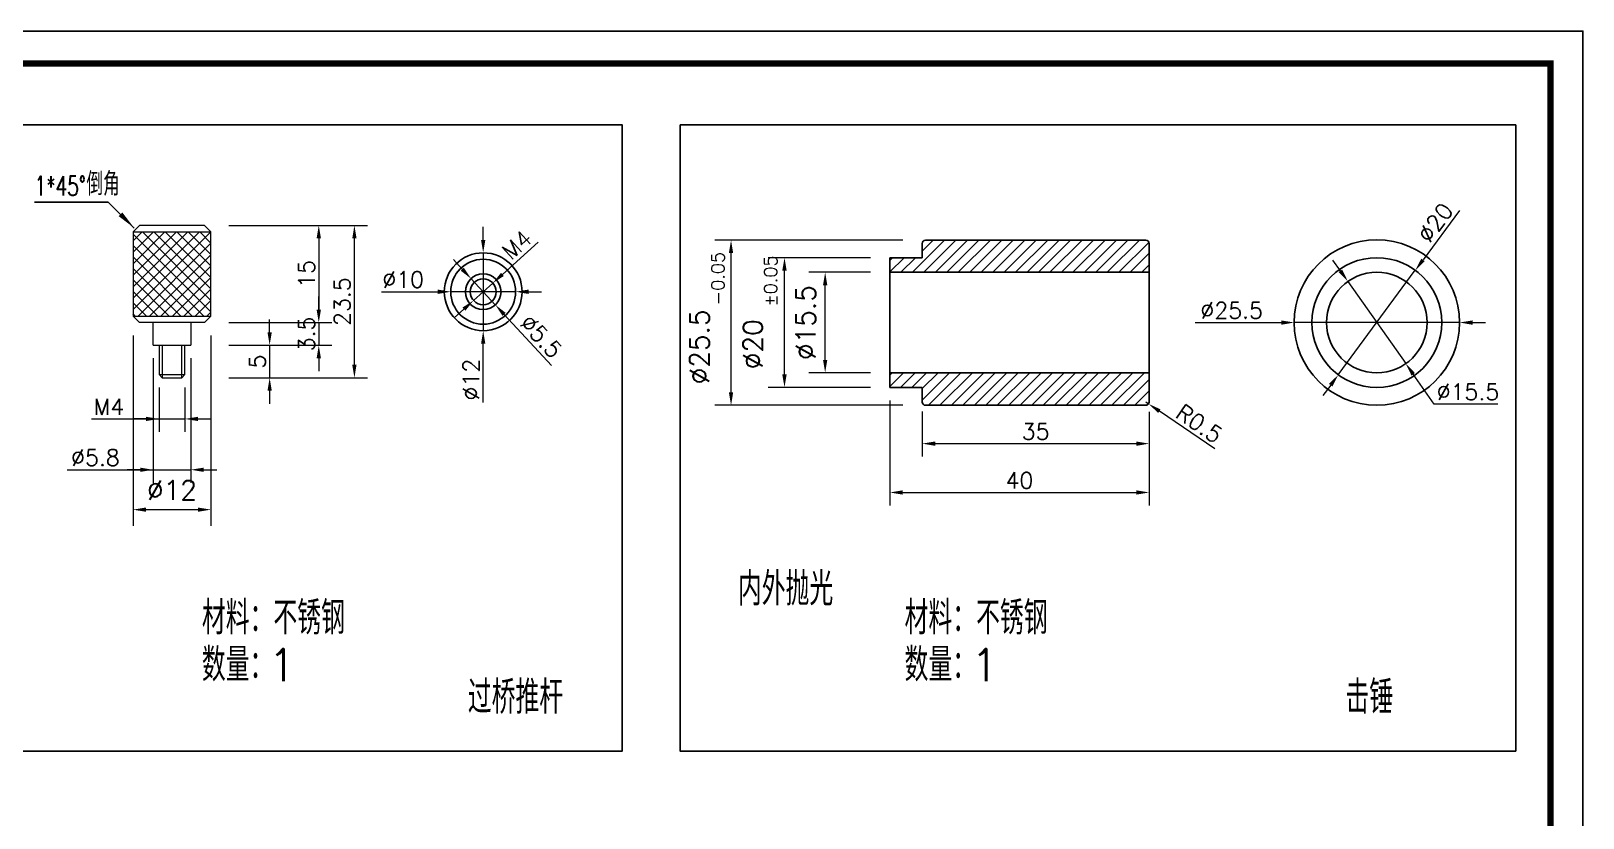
# Model space of a CAD drawing. Header units: millimetres. Extents: x 6728 to 8819, y -1283 to 914.
# Drawn here: x 7182 to 7421.3, y -328.8 to -207.5 of the extents above; entities that cross this region are included whole.
import ezdxf

# ---------------------------------------------------------------- set-up
doc = ezdxf.new("R2010")
doc.units = ezdxf.units.MM
doc.header["$LTSCALE"] = 1000
for name, color, linetype in [('PUB_DIM', 3, 'Continuous'), ('PUB_TEXT', 7, 'Continuous'), ('PUB_TITLE', 7, 'Continuous')]:
    doc.layers.add(name, color=color, linetype=linetype)
doc.styles.add('_TCH_DIM', font='SIMPLEX', dxfattribs={"bigfont": 'GBCBIG'})
doc.styles.get("Standard").update_dxf_attribs({"font": 'txt.shx', "bigfont": 'gbcbig.shx'})
doc.styles.add('样式 1', font='txt.shx', dxfattribs={"height": 5.5, "bigfont": 'gbcbig.shx'})
doc.dimstyles.new('DIMN1', dxfattribs={"dimscale": 0.01, "dimtxt": 300, "dimasz": 200, "dimexe": 250, "dimexo": 300, "dimgap": 150, "dimtad": 1, "dimtoh": 1, "dimdsep": 46, "dimtxsty": 'Standard', "dimcen": 2.5, "dimclrd": 256, "dimclre": 256, "dimazin": 0, "dimtfac": 1, "dimtix": 1, "dimtmove": 1, "dimatfit": 0, "dimfxl": 0, "dimtolj": 1, "dimlwd": 9, "dimlwe": 9, "dimarcsym": 0})
doc.dimstyles.new('ISO-25', dxfattribs={"dimtxt": 2.5, "dimasz": 2, "dimexe": 2, "dimexo": 2, "dimtad": 1, "dimtoh": 1, "dimdsep": 46, "dimtxsty": 'Standard', "dimcen": 2.5, "dimclrd": 256, "dimclre": 256, "dimazin": 0, "dimtfac": 1, "dimtix": 1, "dimtmove": 1, "dimatfit": 0, "dimfxl": 0, "dimtolj": 1, "dimlwd": 9, "dimlwe": 9, "dimarcsym": 0})

# ---------------------------------------------------------------- blocks, each defined once
blk = doc.blocks.new('*D652')
at = {"lineweight": 9}
for p, q in [((7197.74, -254.47), (7197.74, -283.81)), ((7209.74, -254.47), (7209.74, -283.81)), ((7199.74, -281.31), (7207.74, -281.31))]:
    blk.add_line(p, q, dxfattribs=at)
for points in [[(7199.74, -280.98), (7199.74, -281.64), (7197.74, -281.31)], [(7207.74, -280.98), (7207.74, -281.64), (7209.74, -281.31)]]:
    blk.add_solid(points)
at = {"layer": 'Defpoints', "color": 0}
for p in [(7197.74, -251.47), (7209.74, -251.47), (7209.74, -281.31)]:
    blk.add_point(p, dxfattribs=at)
at = {"color": 0, "insert": (7203.74, -278.31), "char_height": 3, "attachment_point": 5}
blk.add_mtext('\\A1;%%c12', dxfattribs=at)
blk = doc.blocks.new('*D653')
at = {"lineweight": 9}
for p, q in [((7316.43, -239.76), (7287.45, -239.76)), ((7289.95, -263.21), (7289.95, -241.76)), ((7316.43, -265.21), (7287.45, -265.21))]:
    blk.add_line(p, q, dxfattribs=at)
for points in [[(7289.61, -241.76), (7290.28, -241.76), (7289.95, -239.76)], [(7289.61, -263.21), (7290.28, -263.21), (7289.95, -265.21)]]:
    blk.add_solid(points)
at = {"layer": 'Defpoints', "color": 0}
for p in [(7289.95, -239.76), (7319.43, -239.76), (7319.43, -265.21)]:
    blk.add_point(p, dxfattribs=at)
at = {"color": 0, "insert": (7285.07, -256.21), "char_height": 3, "attachment_point": 5, "rotation": 90}
blk.add_mtext('\\A1;%%c25.5', dxfattribs=at)
blk = doc.blocks.new('*D654')
at = {"lineweight": 9}
for p, q in [((7311.43, -242.46), (7295.69, -242.46)), ((7298.19, -260.46), (7298.19, -244.46)), ((7311.43, -262.46), (7295.69, -262.46))]:
    blk.add_line(p, q, dxfattribs=at)
for points in [[(7297.85, -244.46), (7298.52, -244.46), (7298.19, -242.46)], [(7297.85, -260.46), (7298.52, -260.46), (7298.19, -262.46)]]:
    blk.add_solid(points)
at = {"layer": 'Defpoints', "color": 0}
for p in [(7298.19, -242.46), (7314.43, -242.46), (7314.43, -262.46)]:
    blk.add_point(p, dxfattribs=at)
at = {"color": 0, "insert": (7293.31, -255.8), "char_height": 3, "attachment_point": 5, "rotation": 90}
blk.add_mtext('\\A1;%%c20', dxfattribs=at)
blk = doc.blocks.new('*D660')
at = {"lineweight": 9}
for p, q in [((7311.43, -244.71), (7301.96, -244.71)), ((7304.46, -258.21), (7304.46, -246.71)), ((7311.43, -260.21), (7301.96, -260.21))]:
    blk.add_line(p, q, dxfattribs=at)
for points in [[(7304.13, -246.71), (7304.79, -246.71), (7304.46, -244.71)], [(7304.13, -258.21), (7304.79, -258.21), (7304.46, -260.21)]]:
    blk.add_solid(points)
at = {"layer": 'Defpoints', "color": 0}
for p in [(7304.46, -244.71), (7314.43, -244.71), (7314.43, -260.21)]:
    blk.add_point(p, dxfattribs=at)
at = {"color": 0, "insert": (7301.46, -252.46), "char_height": 3, "attachment_point": 5, "rotation": 90}
blk.add_mtext('\\A1;%%c15.5', dxfattribs=at)
blk = doc.blocks.new('*D632')
at = {"lineweight": 9}
for p, q in [((7361.53, -252.46), (7374.78, -252.46)), ((7402.28, -252.46), (7376.78, -252.46)), ((7404.28, -252.46), (7406.28, -252.46))]:
    blk.add_line(p, q, dxfattribs=at)
for points in [[(7374.78, -252.13), (7374.78, -252.8), (7376.78, -252.46)], [(7404.28, -252.13), (7404.28, -252.8), (7402.28, -252.46)]]:
    blk.add_solid(points)
at = {"layer": 'Defpoints', "color": 0}
for p in [(7376.78, -252.46), (7402.28, -252.46)]:
    blk.add_point(p, dxfattribs=at)
at = {"color": 0, "insert": (7367.15, -250.59), "char_height": 2.5, "attachment_point": 5}
blk.add_mtext('\\A1;∅25.5', dxfattribs=at)
blk = doc.blocks.new('*D458')
at = {"lineweight": 9}
for p, q in [((7201.74, -262.48), (7201.74, -269.32)), ((7205.74, -262.48), (7205.74, -269.32)), ((7191.31, -267.32), (7201.74, -267.32)), ((7199.74, -267.32), (7197.74, -267.32)), ((7201.74, -267.32), (7205.74, -267.32)), ((7201.74, -267.32), (7205.74, -267.32)), ((7207.74, -267.32), (7209.74, -267.32))]:
    blk.add_line(p, q, dxfattribs=at)
for points in [[(7199.74, -266.99), (7199.74, -267.65), (7201.74, -267.32)], [(7207.74, -266.99), (7207.74, -267.65), (7205.74, -267.32)]]:
    blk.add_solid(points)
at = {"layer": 'Defpoints', "color": 0}
for p in [(7201.74, -260.48), (7205.74, -260.48), (7205.74, -267.32)]:
    blk.add_point(p, dxfattribs=at)
at = {"color": 0, "insert": (7194.02, -265.45), "char_height": 2.5, "attachment_point": 5}
blk.add_mtext('\\A1;M4', dxfattribs=at)
blk = doc.blocks.new('*D457')
at = {"lineweight": 9}
for p, q in [((7200.84, -257.97), (7200.84, -277.16)), ((7206.64, -257.97), (7206.64, -277.16)), ((7187.56, -275.16), (7200.84, -275.16)), ((7198.84, -275.16), (7196.84, -275.16)), ((7200.84, -275.16), (7206.64, -275.16)), ((7200.84, -275.16), (7206.64, -275.16)), ((7208.64, -275.16), (7210.64, -275.16))]:
    blk.add_line(p, q, dxfattribs=at)
for points in [[(7198.84, -274.83), (7198.84, -275.49), (7200.84, -275.16)], [(7208.64, -274.83), (7208.64, -275.49), (7206.64, -275.16)]]:
    blk.add_solid(points)
at = {"layer": 'Defpoints', "color": 0}
for p in [(7200.84, -255.97), (7206.64, -255.97), (7206.64, -275.16)]:
    blk.add_point(p, dxfattribs=at)
at = {"color": 0, "insert": (7191.94, -273.29), "char_height": 2.5, "attachment_point": 5}
blk.add_mtext('\\A1;%%c5.8', dxfattribs=at)
blk = doc.blocks.new('*D456')
at = {"lineweight": 9}
for p, q in [((7212.53, -237.48), (7233.87, -237.48)), ((7231.87, -258.98), (7231.87, -239.48)), ((7212.53, -260.98), (7233.87, -260.98))]:
    blk.add_line(p, q, dxfattribs=at)
for points in [[(7231.54, -239.48), (7232.2, -239.48), (7231.87, -237.48)], [(7231.54, -258.98), (7232.2, -258.98), (7231.87, -260.98)]]:
    blk.add_solid(points)
at = {"layer": 'Defpoints', "color": 0}
for p in [(7210.53, -237.48), (7231.87, -237.48), (7210.53, -260.98)]:
    blk.add_point(p, dxfattribs=at)
at = {"color": 0, "insert": (7229.99, -249.23), "char_height": 2.5, "attachment_point": 5, "rotation": 90}
blk.add_mtext('\\A1;23.5', dxfattribs=at)
blk = doc.blocks.new('*D455')
at = {"lineweight": 9}
for p, q in [((7212.53, -237.48), (7228.38, -237.48)), ((7226.38, -239.48), (7226.38, -250.47)), ((7212.53, -252.47), (7228.38, -252.47))]:
    blk.add_line(p, q, dxfattribs=at)
for points in [[(7226.04, -239.48), (7226.71, -239.48), (7226.38, -237.48)], [(7226.04, -250.47), (7226.71, -250.47), (7226.38, -252.47)]]:
    blk.add_solid(points)
at = {"layer": 'Defpoints', "color": 0}
for p in [(7210.53, -237.48), (7210.53, -252.47), (7226.38, -252.47)]:
    blk.add_point(p, dxfattribs=at)
at = {"color": 0, "insert": (7224.5, -244.97), "char_height": 2.5, "attachment_point": 5, "rotation": 90}
blk.add_mtext('\\A1;15', dxfattribs=at)
blk = doc.blocks.new('*D454')
at = {"lineweight": 9}
for p, q in [((7226.38, -250.47), (7226.38, -248.47)), ((7212.53, -252.47), (7228.38, -252.47)), ((7226.38, -252.47), (7226.38, -255.97)), ((7212.53, -255.97), (7228.38, -255.97)), ((7226.38, -257.97), (7226.38, -259.97))]:
    blk.add_line(p, q, dxfattribs=at)
for points in [[(7226.04, -250.47), (7226.71, -250.47), (7226.38, -252.47)], [(7226.04, -257.97), (7226.71, -257.97), (7226.38, -255.97)]]:
    blk.add_solid(points)
at = {"layer": 'Defpoints', "color": 0}
for p in [(7210.53, -252.47), (7210.53, -255.97), (7226.38, -255.97)]:
    blk.add_point(p, dxfattribs=at)
at = {"color": 0, "insert": (7224.5, -254.22), "char_height": 2.5, "attachment_point": 5, "rotation": 90}
blk.add_mtext('\\A1;3.5', dxfattribs=at)
blk = doc.blocks.new('*D453')
at = {"lineweight": 9}
for p, q in [((7218.8, -253.97), (7218.8, -251.97)), ((7212.53, -255.97), (7220.8, -255.97)), ((7218.8, -255.97), (7218.8, -260.98)), ((7212.53, -260.98), (7220.8, -260.98)), ((7218.8, -262.98), (7218.8, -264.98))]:
    blk.add_line(p, q, dxfattribs=at)
for points in [[(7218.47, -253.97), (7219.13, -253.97), (7218.8, -255.97)], [(7218.47, -262.98), (7219.13, -262.98), (7218.8, -260.98)]]:
    blk.add_solid(points)
at = {"layer": 'Defpoints', "color": 0}
for p in [(7210.53, -255.97), (7210.53, -260.98), (7218.8, -260.98)]:
    blk.add_point(p, dxfattribs=at)
at = {"color": 0, "insert": (7216.92, -258.47), "char_height": 2.5, "attachment_point": 5, "rotation": 90}
blk.add_mtext('\\A1;5', dxfattribs=at)
blk = doc.blocks.new('*D501')
at = {"lineweight": 9}
for p, q in [((7260.21, -240.07), (7254.7, -245.03)), ((7250.24, -249.05), (7253.21, -246.37)), ((7248.76, -250.39), (7247.27, -251.73))]:
    blk.add_line(p, q, dxfattribs=at)
for points in [[(7254.48, -244.79), (7254.92, -245.28), (7253.21, -246.37)], [(7248.54, -250.15), (7248.98, -250.64), (7250.24, -249.05)]]:
    blk.add_solid(points)
at = {"layer": 'Defpoints', "color": 0}
for p in [(7253.21, -246.37), (7250.24, -249.05)]:
    blk.add_point(p, dxfattribs=at)
at = {"color": 0, "insert": (7256.94, -240.49), "char_height": 2.5, "attachment_point": 5, "rotation": 42.0616}
blk.add_mtext('\\A1;M4', dxfattribs=at)
blk = doc.blocks.new('*D500')
at = {"lineweight": 9}
for p, q in [((7248.5, -244.23), (7247.14, -242.76)), ((7249.86, -245.7), (7253.6, -249.73)), ((7262.27, -259.08), (7254.96, -251.2))]:
    blk.add_line(p, q, dxfattribs=at)
for points in [[(7248.74, -244), (7248.26, -244.46), (7249.86, -245.7)], [(7255.2, -250.97), (7254.71, -251.42), (7253.6, -249.73)]]:
    blk.add_solid(points)
at = {"layer": 'Defpoints', "color": 0}
for p in [(7249.86, -245.7), (7253.6, -249.73)]:
    blk.add_point(p, dxfattribs=at)
at = {"color": 0, "insert": (7260.67, -254.6), "char_height": 2.5, "attachment_point": 5, "rotation": 312.8254}
blk.add_mtext('\\A1;∅5.5', dxfattribs=at)
blk = doc.blocks.new('*D499')
at = {"lineweight": 9}
for p, q in [((7236.06, -247.71), (7244.73, -247.71)), ((7256.73, -247.71), (7246.73, -247.71)), ((7258.73, -247.71), (7260.73, -247.71))]:
    blk.add_line(p, q, dxfattribs=at)
for points in [[(7244.73, -247.38), (7244.73, -248.05), (7246.73, -247.71)], [(7258.73, -247.38), (7258.73, -248.05), (7256.73, -247.71)]]:
    blk.add_solid(points)
at = {"layer": 'Defpoints', "color": 0}
for p in [(7246.73, -247.71), (7256.73, -247.71)]:
    blk.add_point(p, dxfattribs=at)
at = {"color": 0, "insert": (7239.4, -245.84), "char_height": 2.5, "attachment_point": 5}
blk.add_mtext('\\A1;∅10', dxfattribs=at)
blk = doc.blocks.new('*D498')
at = {"lineweight": 9}
for p, q in [((7251.73, -239.71), (7251.73, -237.71)), ((7251.73, -241.71), (7251.73, -253.71)), ((7251.73, -264.8), (7251.73, -255.71))]:
    blk.add_line(p, q, dxfattribs=at)
for points in [[(7251.4, -239.71), (7252.06, -239.71), (7251.73, -241.71)], [(7251.4, -255.71), (7252.06, -255.71), (7251.73, -253.71)]]:
    blk.add_solid(points)
at = {"layer": 'Defpoints', "color": 0}
for p in [(7251.73, -241.71), (7251.73, -253.71)]:
    blk.add_point(p, dxfattribs=at)
at = {"color": 0, "insert": (7249.85, -261.26), "char_height": 2.5, "attachment_point": 5, "rotation": 90}
blk.add_mtext('\\A1;∅12', dxfattribs=at)
blk = doc.blocks.new('*D452')
at = {"lineweight": 9}
for p, q in [((7319.43, -266.15), (7319.43, -273.13)), ((7354.43, -266.21), (7354.43, -273.13)), ((7321.43, -271.13), (7352.43, -271.13))]:
    blk.add_line(p, q, dxfattribs=at)
for points in [[(7321.43, -270.8), (7321.43, -271.47), (7319.43, -271.13)], [(7352.43, -270.8), (7352.43, -271.47), (7354.43, -271.13)]]:
    blk.add_solid(points)
at = {"layer": 'Defpoints', "color": 0}
for p in [(7319.43, -264.15), (7354.43, -264.21), (7354.43, -271.13)]:
    blk.add_point(p, dxfattribs=at)
at = {"color": 0, "insert": (7336.93, -269.26), "char_height": 2.5, "attachment_point": 5}
blk.add_mtext('\\A1;35', dxfattribs=at)
blk = doc.blocks.new('*D451')
at = {"lineweight": 9}
for p, q in [((7314.43, -264.46), (7314.43, -280.66)), ((7354.43, -267.21), (7354.43, -280.66)), ((7316.43, -278.66), (7352.43, -278.66))]:
    blk.add_line(p, q, dxfattribs=at)
for points in [[(7316.43, -278.33), (7316.43, -278.99), (7314.43, -278.66)], [(7352.43, -278.33), (7352.43, -278.99), (7354.43, -278.66)]]:
    blk.add_solid(points)
at = {"layer": 'Defpoints', "color": 0}
for p in [(7314.43, -262.46), (7354.43, -265.21), (7354.43, -278.66)]:
    blk.add_point(p, dxfattribs=at)
at = {"color": 0, "insert": (7334.43, -276.79), "char_height": 2.5, "attachment_point": 5}
blk.add_mtext('\\A1;40', dxfattribs=at)
blk = doc.blocks.new('*D497')
at = {"lineweight": 9}
for p, q in [((7402.29, -235.16), (7396.65, -242.8)), ((7383.59, -260.51), (7395.46, -244.41)), ((7382.41, -262.12), (7381.22, -263.73))]:
    blk.add_line(p, q, dxfattribs=at)
for points in [[(7396.38, -242.61), (7396.92, -243), (7395.46, -244.41)], [(7382.14, -261.92), (7382.68, -262.32), (7383.59, -260.51)]]:
    blk.add_solid(points)
at = {"layer": 'Defpoints', "color": 0}
for p in [(7395.46, -244.41), (7383.59, -260.51)]:
    blk.add_point(p, dxfattribs=at)
at = {"color": 0, "insert": (7398.55, -237.06), "char_height": 2.5, "attachment_point": 5, "rotation": 53.596}
blk.add_mtext('\\A1;∅20', dxfattribs=at)
blk = doc.blocks.new('*D437')
at = {"lineweight": 9}
for p, q in [((7353.93, -264.71), (7354.34, -265)), ((7364.53, -271.95), (7356, -266.12))]:
    blk.add_line(p, q, dxfattribs=at)
blk.add_solid([(7356.18, -265.85), (7355.81, -266.4), (7354.34, -265)])
at = {"layer": 'Defpoints', "color": 0}
for p in [(7353.93, -264.71), (7354.34, -265)]:
    blk.add_point(p, dxfattribs=at)
at = {"color": 0, "insert": (7362.15, -268.05), "char_height": 2.5, "attachment_point": 5, "rotation": 325.6786}
blk.add_mtext('\\A1;R0.5', dxfattribs=at)
blk = doc.blocks.new('*D485')
at = {"lineweight": 9}
for p, q in [((7383.92, -244.49), (7382.76, -242.86)), ((7385.07, -246.13), (7393.99, -258.8)), ((7398.37, -265.02), (7395.14, -260.44)), ((7408.16, -265.02), (7398.37, -265.02))]:
    blk.add_line(p, q, dxfattribs=at)
for points in [[(7384.19, -244.3), (7383.64, -244.68), (7385.07, -246.13)], [(7395.41, -260.24), (7394.87, -260.63), (7393.99, -258.8)]]:
    blk.add_solid(points)
at = {"layer": 'Defpoints', "color": 0}
for p in [(7385.07, -246.13), (7393.99, -258.8)]:
    blk.add_point(p, dxfattribs=at)
at = {"color": 0, "insert": (7403.58, -263.15), "char_height": 2.5, "attachment_point": 5}
blk.add_mtext('\\A1;∅15.5', dxfattribs=at)

msp = doc.modelspace()

# ---------------------------------------------------------------- hatches: boundary and pattern name
h = msp.add_hatch()
h.set_pattern_fill('ANSI37', color=256, scale=10, style=0)
h.set_pattern_definition([(45, (-289.9968, 1.0809), (-0.88388348, 0.88388348), []), (135, (-289.9968, 1.0809), (-0.88388348, -0.88388348), [])])
h.paths.add_polyline_path([(7197.74, -251.472), (7209.74, -251.472), (7209.74, -238.476), (7197.74, -238.476)])
h = msp.add_hatch()
h.set_pattern_fill('ANSI31', color=256, scale=10, style=0)
h.set_pattern_definition([(45, (218.638, 1.0809), (-0.88388348, 0.88388348), [])])
h.paths.add_polyline_path([(7354.431, -244.713), (7354.431, -240.213, 0.4142136), (7353.931, -239.713), (7319.931, -239.713, 0.4142136), (7319.431, -240.213), (7319.431, -242.463), (7314.431, -242.463), (7314.431, -244.713)])
h.paths.add_polyline_path([(7353.931, -265.263, 0.4142136), (7354.431, -264.763), (7354.431, -260.213), (7314.431, -260.213), (7314.431, -262.463), (7319.431, -262.463), (7319.431, -264.763, 0.4142136), (7319.931, -265.263)])

# ---------------------------------------------------------------- linework, layer by layer
at = {"lineweight": 20}
for p, q in [((7198.74, -237.476), (7197.74, -238.476)), ((7197.74, -238.476), (7197.74, -251.472)), ((7197.74, -238.476), (7209.74, -238.476)), ((7208.74, -237.476), (7198.74, -237.476)), ((7208.74, -237.476), (7209.74, -238.476)), ((7209.74, -251.472), (7209.74, -238.476)), ((7198.74, -252.472), (7197.74, -251.472)), ((7197.74, -251.472), (7209.74, -251.472)), ((7208.74, -252.472), (7198.74, -252.472)), ((7200.84, -255.972), (7200.84, -252.472)), ((7206.64, -252.472), (7206.64, -255.972)), ((7208.74, -252.472), (7209.74, -251.472)), ((7200.84, -255.972), (7206.64, -255.972)), ((7201.74, -255.972), (7201.74, -260.476)), ((7205.74, -260.476), (7205.74, -255.972)), ((7201.74, -260.476), (7205.74, -260.476)), ((7202.24, -260.976), (7201.74, -260.476)), ((7205.74, -260.476), (7205.24, -260.976)), ((7202.24, -260.976), (7205.24, -260.976))]:
    msp.add_line(p, q, dxfattribs=at)
for p, q in [((7319.431, -240.263), (7319.431, -242.463)), ((7319.931, -239.763), (7353.931, -239.763)), ((7354.431, -240.263), (7354.431, -264.713)), ((7314.431, -242.463), (7319.431, -242.463)), ((7314.431, -242.463), (7314.431, -262.463)), ((7314.431, -244.713), (7354.431, -244.713)), ((7314.431, -260.213), (7354.431, -260.213)), ((7314.431, -262.463), (7319.431, -262.463)), ((7319.431, -262.463), (7319.431, -264.713)), ((7353.931, -265.213), (7319.931, -265.213))]:
    msp.add_line(p, q)
at = {"lineweight": 13}
for p, q in [((7202.24, -255.972), (7202.24, -260.976)), ((7205.24, -260.976), (7205.24, -255.972))]:
    msp.add_line(p, q, dxfattribs=at)
for points in [[(7171.291, -221.988), (7273.161, -221.988), (7273.161, -318.526), (7171.291, -318.526)], [(7282.1, -221.988), (7410.954, -221.988), (7410.954, -318.526), (7282.1, -318.526)]]:
    msp.add_lwpolyline(points, close=True)
for centre, radius in [((7389.528, -252.463), 12.75), ((7251.729, -247.714), 6), ((7251.729, -247.714), 5), ((7389.528, -252.463), 10), ((7251.729, -247.714), 2.75), ((7251.729, -247.714), 2), ((7389.528, -252.463), 7.75)]:
    msp.add_circle(centre, radius)
for centre, start, end in [((7319.931, -240.263), 90, 180), ((7353.931, -240.263), 0, 90), ((7319.931, -264.713), 180, 270), ((7353.931, -264.713), 270, 0)]:
    msp.add_arc(centre, 0.5, start, end)
at = {"layer": 'PUB_DIM'}
for p, q in [((7193.922, -233.892), (7182.55, -233.892)), ((7197.919, -237.888), (7193.922, -233.892))]:
    msp.add_line(p, q, dxfattribs=at)
msp.add_lwpolyline([(7197.919, -237.888, 0, 0.8, 0), (7195.797, -235.767, 0, 0, 0)], format="xyseb", dxfattribs=at)
at = {"layer": 'PUB_TITLE'}
msp.add_lwpolyline([(7001.312, -504.517), (7421.312, -504.517), (7421.312, -207.517), (7001.312, -207.517)], close=True, dxfattribs=at)
at = {"layer": 'PUB_TITLE', "const_width": 1}
msp.add_lwpolyline([(7026.312, -499.517), (7416.312, -499.517), (7416.312, -212.517), (7026.312, -212.517)], close=True, dxfattribs=at)

# ---------------------------------------------------------------- texts
at = {"layer": 'PUB_TEXT'}
for s, height, style, p in [('倒角', 3.5745, '_TCH_DIM', (7190.55, -232.892)), ('内外抛光', 5.1064, '样式 1', (7291.005, -296.078)), ('材料：不锈钢', 5.1064, '样式 1', (7208.35, -300.541)), ('材料：不锈钢', 5.1064, '样式 1', (7316.703, -300.541)), ('数量：', 5.1064, '样式 1', (7208.35, -307.769)), ('1', 5, '样式 1', (7218.563, -307.769)), ('数量：', 5.1064, '样式 1', (7316.703, -307.769)), ('1', 5, '样式 1', (7326.916, -307.769)), ('过桥推杆', 5.1064, '样式 1', (7249.356, -312.783)), ('击锤', 5.1064, '样式 1', (7384.693, -312.783))]:
    msp.add_text(s, height=height, dxfattribs=dict(at, style=style)).set_placement(p)
at = {"layer": 'PUB_TEXT', "style": '_TCH_DIM', "width": 0.705882}
msp.add_text('1*45%%d', height=2.975, dxfattribs=at).set_placement((7182.55, -232.892))
at = {"layer": 'PUB_TEXT', "style": '样式 1'}
for s, p in [('-0.05', (7288.915, -249.805)), ('%%p0.05', (7297.038, -249.99))]:
    msp.add_text(s, height=2, rotation=90, dxfattribs=at).set_placement(p)

# ---------------------------------------------------------------- dimensions: what is measured, and where the dimension line sits
for p1, p2, picture, middle in [((7383.594, -260.512), (7395.463, -244.415), '*D497', (7398.554, -237.064)), ((7251.729, -241.714), (7251.729, -253.714), '*D498', (7249.854, -261.256)), ((7249.86, -245.697), (7253.599, -249.731), '*D500', (7260.667, -254.599)), ((7256.729, -247.714), (7246.729, -247.714), '*D499', (7239.396, -245.839)), ((7402.278, -252.463), (7376.778, -252.463), '*D632', (7367.153, -250.588))]:
    dim = msp.add_diameter_dim_2p(p1=p1, p2=p2, dimstyle='ISO-25')
    dim.commit()
    dim.dimension.update_dxf_attribs({"geometry": picture, "text_midpoint": middle})
for base, p1, p2, picture, middle in [((7231.869, -237.476), (7210.532, -260.976), (7210.532, -237.476), '*D456', (7229.994, -249.226)), ((7226.378, -252.472), (7210.532, -237.476), (7210.532, -252.472), '*D455', (7224.503, -244.974)), ((7226.378, -255.972), (7210.532, -252.472), (7210.532, -255.972), '*D454', (7224.503, -254.222)), ((7218.799, -260.976), (7210.532, -255.972), (7210.532, -260.976), '*D453', (7216.924, -258.474))]:
    dim = msp.add_linear_dim(base=base, p1=p1, p2=p2, angle=90, dimstyle='ISO-25')
    dim.commit()
    dim.dimension.update_dxf_attribs({"geometry": picture, "text_midpoint": middle})
dim = msp.add_diameter_dim_2p(p1=(7250.244, -249.054), p2=(7253.214, -246.375), text='M4', dimstyle='ISO-25')
dim.commit()
dim.dimension.update_dxf_attribs({"geometry": '*D501', "text_midpoint": (7256.938, -240.488)})
for base, p1, p2, text, picture, middle in [((7289.948, -239.763), (7319.431, -265.213), (7319.431, -239.763), '%%c25.5', '*D653', (7288.073, -256.213)), ((7298.186, -242.463), (7314.431, -262.463), (7314.431, -242.463), '%%c20', '*D654', (7296.311, -255.796))]:
    dim = msp.add_linear_dim(base=base, p1=p1, p2=p2, angle=90, text=text, dimstyle='DIMN1')
    dim.commit()
    dim.dimension.update_dxf_attribs({"geometry": picture, "text_midpoint": middle, "dimtype": 129})
dim = msp.add_diameter_dim_2p(p1=(7385.067, -246.126), p2=(7393.99, -258.8), dimstyle='ISO-25')
dim.commit()
dim.dimension.update_dxf_attribs({"geometry": '*D485', "text_midpoint": (7398.372, -265.024), "dimtype": 131})
for p1, p2, distance, text, picture, middle in [((7314.431, -260.213), (7314.431, -244.713), 9.969, '%%c15.5', '*D660', (7301.462, -252.463)), ((7197.74, -251.472), (7209.74, -251.472), -29.837, '%%c12', '*D652', (7203.74, -278.31))]:
    dim = msp.add_aligned_dim(p1=p1, p2=p2, distance=distance, text=text, dimstyle='DIMN1')
    dim.commit()
    dim.dimension.update_dxf_attribs({"geometry": picture, "text_midpoint": middle})
for base, p1, p2, text, picture, middle in [((7206.64, -275.161), (7200.84, -255.972), (7206.64, -255.972), '%%c5.8', '*D457', (7191.937, -273.286)), ((7205.74, -267.322), (7201.74, -260.476), (7205.74, -260.476), 'M4', '*D458', (7194.023, -266.794))]:
    dim = msp.add_linear_dim(base=base, p1=p1, p2=p2, text=text, dimstyle='ISO-25')
    dim.commit()
    dim.dimension.update_dxf_attribs({"geometry": picture, "text_midpoint": middle, "dimtype": 128})
for base, p1, p2, picture, middle in [((7354.431, -278.66), (7314.431, -262.463), (7354.431, -265.213), '*D451', (7334.431, -276.785)), ((7354.431, -271.133), (7319.431, -264.15), (7354.431, -264.213), '*D452', (7336.931, -269.258))]:
    dim = msp.add_linear_dim(base=base, p1=p1, p2=p2, dimstyle='ISO-25')
    dim.commit()
    dim.dimension.update_dxf_attribs({"geometry": picture, "text_midpoint": middle})
dim = msp.add_radius_dim(center=(7353.931, -264.713), mpoint=(7354.344, -264.995), dimstyle='ISO-25')
dim.commit()
dim.dimension.update_dxf_attribs({"geometry": '*D437', "text_midpoint": (7362.146, -268.051)})

doc.saveas('drawing.dxf')
